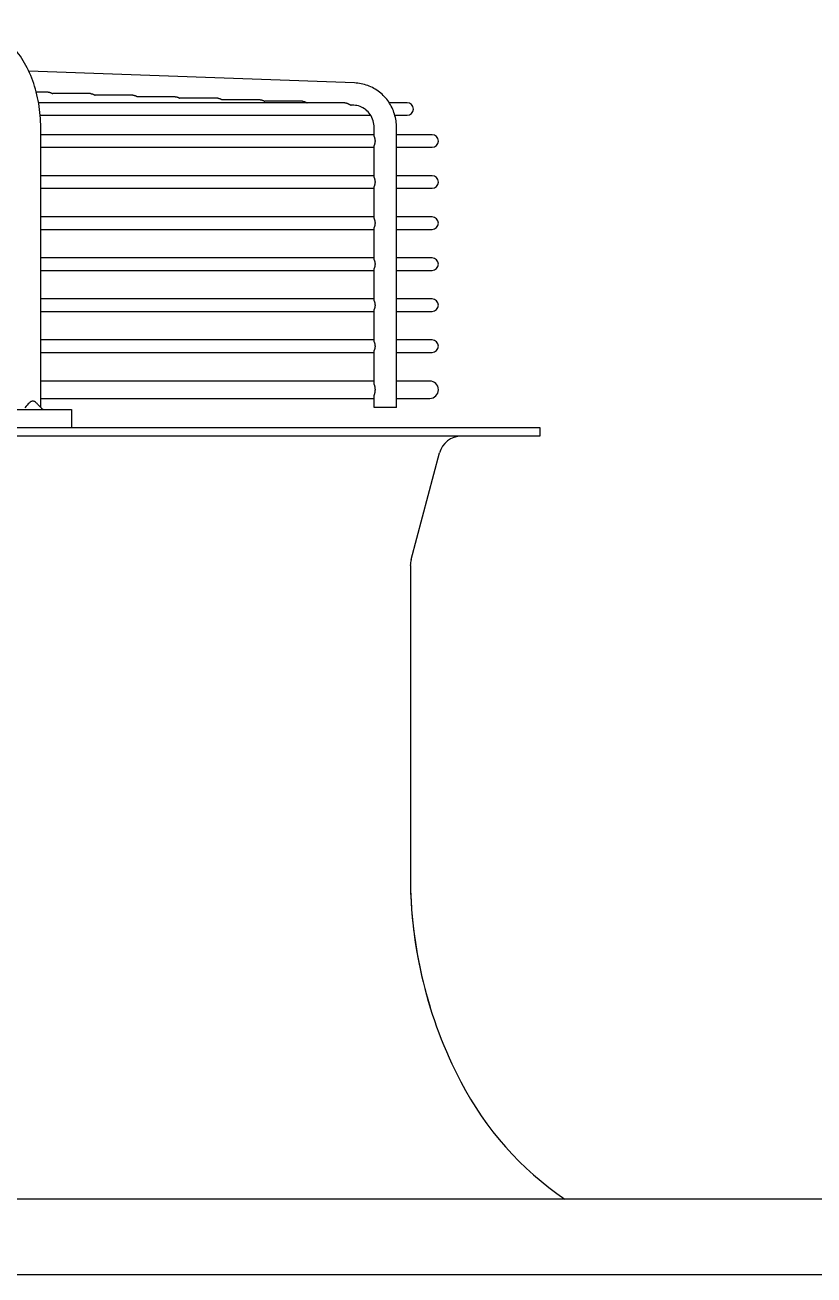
# Model space of a CAD drawing. Header units: millimetres. Extents: x 16200 to 32328, y 18593 to 29476.
# Drawn here: x 16916.66 to 16923.63, y 18976.66 to 18987.69 of the extents above; entities that cross this region are included whole.
import ezdxf

# ---------------------------------------------------------------- set-up
doc = ezdxf.new("R2010")
doc.units = ezdxf.units.MM
doc.header["$LTSCALE"] = 5
doc.layers.add('UNIT', color=6, linetype='Continuous')

msp = doc.modelspace()

# ---------------------------------------------------------------- linework, layer by layer
at = {"layer": 'UNIT'}
for p, q in [((16919.5738, 18987.1791), (16916.6986, 18987.283)), ((16916.8687, 18987.0982), (16916.7645, 18987.0982)), ((16917.2429, 18987.0847), (16916.9095, 18987.0847)), ((16919.4881, 18987.0037), (16916.785, 18987.0037)), ((16917.6171, 18987.0712), (16917.2837, 18987.0712)), ((16917.9913, 18987.0577), (16917.6579, 18987.0577)), ((16918.3655, 18987.0442), (16918.0321, 18987.0442)), ((16918.7397, 18987.0307), (16918.4062, 18987.0307)), ((16919.1139, 18987.0172), (16918.7804, 18987.0172)), ((16919.5667, 18986.9824), (16919.5444, 18986.9832)), ((16920.0382, 18987.0037), (16919.8797, 18987.0037)), ((16916.7993, 18986.8935), (16919.7165, 18986.8935)), ((16919.9292, 18986.8935), (16920.0382, 18986.8935)), ((16916.8038, 18984.3163), (16916.8038, 18986.7856)), ((16919.7471, 18986.7058), (16919.7471, 18986.7856)), ((16919.9439, 18984.3163), (16919.9439, 18986.7856)), ((16919.7471, 18986.7218), (16916.8038, 18986.7218)), ((16920.2587, 18986.7218), (16919.9439, 18986.7218)), ((16916.8038, 18986.6115), (16919.7471, 18986.6115)), ((16919.7471, 18986.3436), (16919.7471, 18986.6275)), ((16919.9439, 18986.6115), (16920.2587, 18986.6115)), ((16919.7471, 18986.3596), (16916.8038, 18986.3596)), ((16920.2587, 18986.3596), (16919.9439, 18986.3596)), ((16916.8038, 18986.2493), (16919.7471, 18986.2493)), ((16919.7471, 18985.9814), (16919.7471, 18986.2653)), ((16919.9439, 18986.2493), (16920.2587, 18986.2493)), ((16919.7471, 18985.9974), (16916.8038, 18985.9974)), ((16920.2587, 18985.9974), (16919.9439, 18985.9974)), ((16916.8038, 18985.8871), (16919.7471, 18985.8871)), ((16919.7471, 18985.6192), (16919.7471, 18985.9031)), ((16919.9439, 18985.8871), (16920.2587, 18985.8871)), ((16919.7471, 18985.6352), (16916.8038, 18985.6352)), ((16919.7471, 18985.257), (16919.7471, 18985.5409)), ((16920.2587, 18985.6352), (16919.9439, 18985.6352)), ((16916.8038, 18985.5249), (16919.7471, 18985.5249)), ((16919.9439, 18985.5249), (16920.2587, 18985.5249)), ((16919.7471, 18985.2729), (16916.8038, 18985.2729)), ((16920.2587, 18985.2729), (16919.9439, 18985.2729)), ((16916.8038, 18985.1627), (16919.7471, 18985.1627)), ((16919.7471, 18984.8948), (16919.7471, 18985.1787)), ((16919.9439, 18985.1627), (16920.2587, 18985.1627)), ((16919.7471, 18984.9107), (16916.8038, 18984.9107)), ((16920.2587, 18984.9107), (16919.9439, 18984.9107)), ((16916.8038, 18984.8005), (16919.7471, 18984.8005)), ((16919.7471, 18984.5191), (16919.7471, 18984.8165)), ((16919.9439, 18984.8005), (16920.2587, 18984.8005)), ((16919.7471, 18984.5485), (16916.8038, 18984.5485)), ((16920.237, 18984.5485), (16919.9439, 18984.5485)), ((16916.8038, 18984.395), (16919.7471, 18984.395)), ((16919.7471, 18984.3163), (16919.7471, 18984.4245)), ((16919.9439, 18984.395), (16920.237, 18984.395)), ((16914.8466, 18984.2966), (16917.0737, 18984.2966)), ((16917.0737, 18984.2966), (16917.0737, 18984.1391)), ((16919.9439, 18984.3163), (16919.7471, 18984.3163)), ((16887.4673, 18984.1391), (16921.2075, 18984.1391)), ((16921.2075, 18984.1391), (16921.2075, 18984.0604)), ((16921.2075, 18984.0604), (16887.4673, 18984.0604)), ((16920.0724, 18982.9726), (16920.3235, 18983.9142)), ((16920.0658, 18982.9219), (16920.0658, 18980.1809)), ((16925.4298, 18977.3281), (16893.2309, 18977.3281)), ((16953.777, 18976.6588), (16893.4805, 18976.6588))]:
    msp.add_line(p, q, dxfattribs=at)
for centre, radius, start, end in [((16920.0382, 18986.9486), 0.0551, 270, 90), ((16920.2587, 18986.6666), 0.0551, 270, 90), ((16920.2587, 18986.3044), 0.0551, 270, 90), ((16920.2587, 18985.9422), 0.0551, 270, 90), ((16920.2587, 18985.58), 0.0551, 270, 90), ((16920.2587, 18985.2178), 0.0551, 270, 90), ((16920.2587, 18984.8556), 0.0551, 270, 90), ((16920.237, 18984.4718), 0.0768, 270, 90), ((16920.5137, 18983.8635), 0.1969, 90, 165.06858), ((16920.2626, 18982.9219), 0.1969, 165.06858, 180), ((16924.0028, 18980.1809), 3.937, 180, 197.13193), ((16924.0028, 18980.1809), 3.937, 180, 207.50184), ((16923.025, 18979.6719), 2.8346, 207.50184, 235.77552)]:
    msp.add_arc(centre, radius, start, end, dxfattribs=at)
for points, knots in [([(16916.8038, 18986.7856), (16916.8038, 18986.8212), (16916.8023, 18986.8571), (16916.7994, 18986.8925), (16916.7964, 18986.9279), (16916.792, 18986.9629), (16916.786, 18986.9976), (16916.7801, 18987.0322), (16916.7727, 18987.0666), (16916.764, 18987.1001), (16916.7552, 18987.1335), (16916.7451, 18987.166), (16916.7336, 18987.1978), (16916.7221, 18987.2295), (16916.7093, 18987.2605), (16916.6952, 18987.2901), (16916.6812, 18987.3198), (16916.666, 18987.348), (16916.6495, 18987.3751), (16916.6331, 18987.4022), (16916.6155, 18987.428), (16916.5969, 18987.4522), (16916.5783, 18987.4763), (16916.5589, 18987.4988), (16916.5384, 18987.5196), (16916.518, 18987.5405), (16916.4965, 18987.5598), (16916.4745, 18987.5771), (16916.4525, 18987.5944), (16916.4298, 18987.6098), (16916.4065, 18987.6234), (16916.3831, 18987.6369), (16916.3591, 18987.6485), (16916.3348, 18987.6581), (16916.3105, 18987.6676), (16916.286, 18987.6751), (16916.2611, 18987.6805), (16916.2361, 18987.686), (16916.2108, 18987.6894), (16916.1857, 18987.6906)], [0, 0, 0, 0, 0.076921, 0.076921, 0.076921, 0.1538421, 0.1538421, 0.1538421, 0.2307631, 0.2307631, 0.2307631, 0.3076842, 0.3076842, 0.3076842, 0.3846052, 0.3846052, 0.3846052, 0.4615263, 0.4615263, 0.4615263, 0.5384473, 0.5384473, 0.5384473, 0.6153684, 0.6153684, 0.6153684, 0.6922894, 0.6922894, 0.6922894, 0.7692105, 0.7692105, 0.7692105, 0.8461315, 0.8461315, 0.8461315, 0.9230526, 0.9230526, 0.9230526, 1, 1, 1, 1]), ([(16916.8687, 18987.0982), (16916.8688, 18987.0982), (16916.869, 18987.0982), (16916.8691, 18987.0982), (16916.8701, 18987.0982), (16916.871, 18987.0981), (16916.872, 18987.0981), (16916.873, 18987.098), (16916.874, 18987.0979), (16916.875, 18987.0978), (16916.8759, 18987.0977), (16916.8769, 18987.0975), (16916.8779, 18987.0974), (16916.8789, 18987.0972), (16916.8799, 18987.097), (16916.8809, 18987.0968), (16916.882, 18987.0966), (16916.883, 18987.0963), (16916.884, 18987.096), (16916.885, 18987.0958), (16916.886, 18987.0955), (16916.887, 18987.0952), (16916.888, 18987.0948), (16916.889, 18987.0945), (16916.89, 18987.0941), (16916.891, 18987.0938), (16916.892, 18987.0934), (16916.893, 18987.093), (16916.894, 18987.0926), (16916.895, 18987.0922), (16916.896, 18987.0917), (16916.8969, 18987.0913), (16916.8979, 18987.0908), (16916.8989, 18987.0904), (16916.8999, 18987.0899), (16916.9008, 18987.0894), (16916.9018, 18987.0889), (16916.9027, 18987.0884), (16916.9037, 18987.0879), (16916.9046, 18987.0874), (16916.9056, 18987.0869), (16916.9065, 18987.0864), (16916.9074, 18987.0859), (16916.9081, 18987.0855), (16916.9088, 18987.0851), (16916.9095, 18987.0847)], [0.48439597, 0.48439597, 0.48439597, 0.48439597, 0.48780488, 0.48780488, 0.48780488, 0.51219512, 0.51219512, 0.51219512, 0.53658537, 0.53658537, 0.53658537, 0.56097561, 0.56097561, 0.56097561, 0.58536585, 0.58536585, 0.58536585, 0.6097561, 0.6097561, 0.6097561, 0.63414634, 0.63414634, 0.63414634, 0.65853659, 0.65853659, 0.65853659, 0.68292683, 0.68292683, 0.68292683, 0.70731707, 0.70731707, 0.70731707, 0.73170732, 0.73170732, 0.73170732, 0.75609756, 0.75609756, 0.75609756, 0.7804878, 0.7804878, 0.7804878, 0.80487805, 0.80487805, 0.80487805, 0.82380204, 0.82380204, 0.82380204, 0.82380204]), ([(16917.2429, 18987.0847), (16917.243, 18987.0847), (16917.2432, 18987.0847), (16917.2433, 18987.0847), (16917.2443, 18987.0847), (16917.2452, 18987.0846), (16917.2462, 18987.0846), (16917.2472, 18987.0845), (16917.2482, 18987.0844), (16917.2492, 18987.0843), (16917.2501, 18987.0842), (16917.2511, 18987.084), (16917.2521, 18987.0839), (16917.2531, 18987.0837), (16917.2541, 18987.0835), (16917.2551, 18987.0833), (16917.2562, 18987.0831), (16917.2572, 18987.0828), (16917.2582, 18987.0825), (16917.2592, 18987.0823), (16917.2602, 18987.082), (16917.2612, 18987.0817), (16917.2622, 18987.0813), (16917.2632, 18987.081), (16917.2642, 18987.0806), (16917.2652, 18987.0803), (16917.2662, 18987.0799), (16917.2672, 18987.0795), (16917.2682, 18987.0791), (16917.2692, 18987.0787), (16917.2702, 18987.0782), (16917.2712, 18987.0778), (16917.2721, 18987.0773), (16917.2731, 18987.0768), (16917.2741, 18987.0764), (16917.275, 18987.0759), (16917.276, 18987.0754), (16917.277, 18987.0749), (16917.2779, 18987.0744), (16917.2788, 18987.0739), (16917.2798, 18987.0734), (16917.2807, 18987.0729), (16917.2816, 18987.0724), (16917.2823, 18987.072), (16917.283, 18987.0716), (16917.2837, 18987.0712)], [0.48440995, 0.48440995, 0.48440995, 0.48440995, 0.48780488, 0.48780488, 0.48780488, 0.51219512, 0.51219512, 0.51219512, 0.53658537, 0.53658537, 0.53658537, 0.56097561, 0.56097561, 0.56097561, 0.58536585, 0.58536585, 0.58536585, 0.6097561, 0.6097561, 0.6097561, 0.63414634, 0.63414634, 0.63414634, 0.65853659, 0.65853659, 0.65853659, 0.68292683, 0.68292683, 0.68292683, 0.70731707, 0.70731707, 0.70731707, 0.73170732, 0.73170732, 0.73170732, 0.75609756, 0.75609756, 0.75609756, 0.7804878, 0.7804878, 0.7804878, 0.80487805, 0.80487805, 0.80487805, 0.82345363, 0.82345363, 0.82345363, 0.82345363]), ([(16919.9439, 18986.7856), (16919.9439, 18986.8256), (16919.9379, 18986.8656), (16919.9145, 18986.9419), (16919.8971, 18986.9783), (16919.8522, 18987.0442), (16919.8248, 18987.0737), (16919.7623, 18987.1228), (16919.7272, 18987.1424), (16919.6528, 18987.1699), (16919.6134, 18987.1777), (16919.5738, 18987.1791)], [1.5707963, 1.5707963, 1.5707963, 1.5707963, 1.8779743, 1.8779743, 2.1851522, 2.1851522, 2.4923302, 2.4923302, 2.7995081, 2.7995081, 3.1066861, 3.1066861, 3.1066861, 3.1066861]), ([(16917.6171, 18987.0712), (16917.6172, 18987.0712), (16917.6174, 18987.0712), (16917.6175, 18987.0712), (16917.6185, 18987.0712), (16917.6194, 18987.0711), (16917.6204, 18987.0711), (16917.6214, 18987.071), (16917.6224, 18987.0709), (16917.6234, 18987.0708), (16917.6243, 18987.0707), (16917.6253, 18987.0706), (16917.6263, 18987.0704), (16917.6273, 18987.0702), (16917.6283, 18987.07), (16917.6294, 18987.0698), (16917.6304, 18987.0696), (16917.6314, 18987.0693), (16917.6324, 18987.069), (16917.6334, 18987.0688), (16917.6344, 18987.0685), (16917.6354, 18987.0682), (16917.6364, 18987.0678), (16917.6374, 18987.0675), (16917.6384, 18987.0671), (16917.6394, 18987.0668), (16917.6404, 18987.0664), (16917.6414, 18987.066), (16917.6424, 18987.0656), (16917.6434, 18987.0652), (16917.6444, 18987.0647), (16917.6454, 18987.0643), (16917.6463, 18987.0638), (16917.6473, 18987.0633), (16917.6483, 18987.0629), (16917.6493, 18987.0624), (16917.6502, 18987.0619), (16917.6512, 18987.0614), (16917.6521, 18987.0609), (16917.6531, 18987.0604), (16917.654, 18987.0599), (16917.6549, 18987.0594), (16917.6558, 18987.0588), (16917.6565, 18987.0585), (16917.6572, 18987.0581), (16917.6579, 18987.0577)], [0.48442393, 0.48442393, 0.48442393, 0.48442393, 0.48780488, 0.48780488, 0.48780488, 0.51219512, 0.51219512, 0.51219512, 0.53658537, 0.53658537, 0.53658537, 0.56097561, 0.56097561, 0.56097561, 0.58536585, 0.58536585, 0.58536585, 0.6097561, 0.6097561, 0.6097561, 0.63414634, 0.63414634, 0.63414634, 0.65853659, 0.65853659, 0.65853659, 0.68292683, 0.68292683, 0.68292683, 0.70731707, 0.70731707, 0.70731707, 0.73170732, 0.73170732, 0.73170732, 0.75609756, 0.75609756, 0.75609756, 0.7804878, 0.7804878, 0.7804878, 0.80487805, 0.80487805, 0.80487805, 0.82310602, 0.82310602, 0.82310602, 0.82310602]), ([(16917.9913, 18987.0577), (16917.9914, 18987.0577), (16917.9916, 18987.0577), (16917.9917, 18987.0577), (16917.9926, 18987.0577), (16917.9936, 18987.0576), (16917.9946, 18987.0576), (16917.9956, 18987.0575), (16917.9966, 18987.0574), (16917.9975, 18987.0573), (16917.9985, 18987.0572), (16917.9995, 18987.0571), (16918.0005, 18987.0569), (16918.0015, 18987.0567), (16918.0025, 18987.0565), (16918.0036, 18987.0563), (16918.0046, 18987.0561), (16918.0056, 18987.0558), (16918.0066, 18987.0556), (16918.0076, 18987.0553), (16918.0086, 18987.055), (16918.0096, 18987.0547), (16918.0106, 18987.0543), (16918.0116, 18987.054), (16918.0126, 18987.0536), (16918.0136, 18987.0533), (16918.0146, 18987.0529), (16918.0156, 18987.0525), (16918.0166, 18987.0521), (16918.0176, 18987.0516), (16918.0186, 18987.0512), (16918.0196, 18987.0508), (16918.0206, 18987.0503), (16918.0215, 18987.0498), (16918.0225, 18987.0494), (16918.0235, 18987.0489), (16918.0244, 18987.0484), (16918.0254, 18987.0479), (16918.0263, 18987.0474), (16918.0273, 18987.0469), (16918.0282, 18987.0464), (16918.0291, 18987.0458), (16918.0301, 18987.0453), (16918.0307, 18987.0449), (16918.0314, 18987.0446), (16918.0321, 18987.0442)], [0.48443789, 0.48443789, 0.48443789, 0.48443789, 0.48780488, 0.48780488, 0.48780488, 0.51219512, 0.51219512, 0.51219512, 0.53658537, 0.53658537, 0.53658537, 0.56097561, 0.56097561, 0.56097561, 0.58536585, 0.58536585, 0.58536585, 0.6097561, 0.6097561, 0.6097561, 0.63414634, 0.63414634, 0.63414634, 0.65853659, 0.65853659, 0.65853659, 0.68292683, 0.68292683, 0.68292683, 0.70731707, 0.70731707, 0.70731707, 0.73170732, 0.73170732, 0.73170732, 0.75609756, 0.75609756, 0.75609756, 0.7804878, 0.7804878, 0.7804878, 0.80487805, 0.80487805, 0.80487805, 0.82275922, 0.82275922, 0.82275922, 0.82275922]), ([(16918.3655, 18987.0442), (16918.3656, 18987.0442), (16918.3657, 18987.0442), (16918.3659, 18987.0442), (16918.3668, 18987.0442), (16918.3678, 18987.0442), (16918.3688, 18987.0441), (16918.3698, 18987.044), (16918.3708, 18987.0439), (16918.3717, 18987.0438), (16918.3727, 18987.0437), (16918.3737, 18987.0436), (16918.3747, 18987.0434), (16918.3757, 18987.0432), (16918.3767, 18987.043), (16918.3778, 18987.0428), (16918.3788, 18987.0426), (16918.3798, 18987.0423), (16918.3808, 18987.0421), (16918.3818, 18987.0418), (16918.3828, 18987.0415), (16918.3838, 18987.0412), (16918.3848, 18987.0408), (16918.3858, 18987.0405), (16918.3868, 18987.0401), (16918.3878, 18987.0398), (16918.3888, 18987.0394), (16918.3898, 18987.039), (16918.3908, 18987.0386), (16918.3918, 18987.0381), (16918.3928, 18987.0377), (16918.3938, 18987.0373), (16918.3948, 18987.0368), (16918.3957, 18987.0363), (16918.3967, 18987.0359), (16918.3977, 18987.0354), (16918.3986, 18987.0349), (16918.3996, 18987.0344), (16918.4006, 18987.0339), (16918.4015, 18987.0334), (16918.4024, 18987.0328), (16918.4034, 18987.0323), (16918.4043, 18987.0318), (16918.4049, 18987.0314), (16918.4056, 18987.0311), (16918.4062, 18987.0307)], [0.48445184, 0.48445184, 0.48445184, 0.48445184, 0.48780488, 0.48780488, 0.48780488, 0.51219512, 0.51219512, 0.51219512, 0.53658537, 0.53658537, 0.53658537, 0.56097561, 0.56097561, 0.56097561, 0.58536585, 0.58536585, 0.58536585, 0.6097561, 0.6097561, 0.6097561, 0.63414634, 0.63414634, 0.63414634, 0.65853659, 0.65853659, 0.65853659, 0.68292683, 0.68292683, 0.68292683, 0.70731707, 0.70731707, 0.70731707, 0.73170732, 0.73170732, 0.73170732, 0.75609756, 0.75609756, 0.75609756, 0.7804878, 0.7804878, 0.7804878, 0.80487805, 0.80487805, 0.80487805, 0.82241329, 0.82241329, 0.82241329, 0.82241329]), ([(16918.7397, 18987.0307), (16918.7398, 18987.0307), (16918.7399, 18987.0307), (16918.7401, 18987.0307), (16918.741, 18987.0307), (16918.742, 18987.0307), (16918.743, 18987.0306), (16918.744, 18987.0305), (16918.7449, 18987.0304), (16918.7459, 18987.0303), (16918.7469, 18987.0302), (16918.7479, 18987.0301), (16918.7489, 18987.0299), (16918.7499, 18987.0297), (16918.7509, 18987.0295), (16918.752, 18987.0293), (16918.753, 18987.0291), (16918.754, 18987.0288), (16918.755, 18987.0286), (16918.756, 18987.0283), (16918.757, 18987.028), (16918.758, 18987.0277), (16918.759, 18987.0273), (16918.76, 18987.027), (16918.761, 18987.0266), (16918.762, 18987.0263), (16918.763, 18987.0259), (16918.764, 18987.0255), (16918.765, 18987.0251), (16918.766, 18987.0246), (16918.767, 18987.0242), (16918.768, 18987.0237), (16918.769, 18987.0233), (16918.77, 18987.0228), (16918.7709, 18987.0223), (16918.7719, 18987.0219), (16918.7729, 18987.0214), (16918.7738, 18987.0209), (16918.7748, 18987.0204), (16918.7757, 18987.0198), (16918.7766, 18987.0193), (16918.7776, 18987.0188), (16918.7785, 18987.0183), (16918.7791, 18987.0179), (16918.7798, 18987.0176), (16918.7804, 18987.0172)], [0.48446578, 0.48446578, 0.48446578, 0.48446578, 0.48780488, 0.48780488, 0.48780488, 0.51219512, 0.51219512, 0.51219512, 0.53658537, 0.53658537, 0.53658537, 0.56097561, 0.56097561, 0.56097561, 0.58536585, 0.58536585, 0.58536585, 0.6097561, 0.6097561, 0.6097561, 0.63414634, 0.63414634, 0.63414634, 0.65853659, 0.65853659, 0.65853659, 0.68292683, 0.68292683, 0.68292683, 0.70731707, 0.70731707, 0.70731707, 0.73170732, 0.73170732, 0.73170732, 0.75609756, 0.75609756, 0.75609756, 0.7804878, 0.7804878, 0.7804878, 0.80487805, 0.80487805, 0.80487805, 0.82206823, 0.82206823, 0.82206823, 0.82206823]), ([(16919.1139, 18987.0172), (16919.114, 18987.0172), (16919.1141, 18987.0172), (16919.1143, 18987.0172), (16919.1152, 18987.0172), (16919.1162, 18987.0172), (16919.1172, 18987.0171), (16919.1182, 18987.017), (16919.1191, 18987.0169), (16919.1201, 18987.0168), (16919.1211, 18987.0167), (16919.1221, 18987.0166), (16919.1231, 18987.0164), (16919.1241, 18987.0162), (16919.1251, 18987.016), (16919.1262, 18987.0158), (16919.1272, 18987.0156), (16919.1282, 18987.0153), (16919.1292, 18987.0151), (16919.1302, 18987.0148), (16919.1312, 18987.0145), (16919.1322, 18987.0142), (16919.1332, 18987.0138), (16919.1342, 18987.0135), (16919.1352, 18987.0131), (16919.1362, 18987.0128), (16919.1372, 18987.0124), (16919.1382, 18987.012), (16919.1392, 18987.0116), (16919.1402, 18987.0111), (16919.1412, 18987.0107), (16919.1422, 18987.0102), (16919.1432, 18987.0098), (16919.1442, 18987.0093), (16919.1451, 18987.0088), (16919.1461, 18987.0083), (16919.1471, 18987.0078), (16919.148, 18987.0073), (16919.149, 18987.0068), (16919.1499, 18987.0063), (16919.1509, 18987.0058), (16919.1518, 18987.0053), (16919.1527, 18987.0048), (16919.1533, 18987.0044), (16919.154, 18987.0041), (16919.1546, 18987.0037)], [0.48447969, 0.48447969, 0.48447969, 0.48447969, 0.48780488, 0.48780488, 0.48780488, 0.51219512, 0.51219512, 0.51219512, 0.53658537, 0.53658537, 0.53658537, 0.56097561, 0.56097561, 0.56097561, 0.58536585, 0.58536585, 0.58536585, 0.6097561, 0.6097561, 0.6097561, 0.63414634, 0.63414634, 0.63414634, 0.65853659, 0.65853659, 0.65853659, 0.68292683, 0.68292683, 0.68292683, 0.70731707, 0.70731707, 0.70731707, 0.73170732, 0.73170732, 0.73170732, 0.75609756, 0.75609756, 0.75609756, 0.7804878, 0.7804878, 0.7804878, 0.80487805, 0.80487805, 0.80487805, 0.82172407, 0.82172407, 0.82172407, 0.82172407]), ([(16919.4881, 18987.0037), (16919.4882, 18987.0037), (16919.4883, 18987.0037), (16919.4885, 18987.0037), (16919.4894, 18987.0037), (16919.4904, 18987.0037), (16919.4914, 18987.0036), (16919.4924, 18987.0035), (16919.4933, 18987.0034), (16919.4943, 18987.0033), (16919.4953, 18987.0032), (16919.4963, 18987.0031), (16919.4973, 18987.0029), (16919.4983, 18987.0027), (16919.4993, 18987.0025), (16919.5004, 18987.0023), (16919.5014, 18987.0021), (16919.5024, 18987.0018), (16919.5034, 18987.0016), (16919.5044, 18987.0013), (16919.5054, 18987.001), (16919.5064, 18987.0007), (16919.5074, 18987.0003), (16919.5084, 18987), (16919.5094, 18986.9996), (16919.5105, 18986.9993), (16919.5115, 18986.9989), (16919.5125, 18986.9985), (16919.5135, 18986.9981), (16919.5144, 18986.9976), (16919.5154, 18986.9972), (16919.5164, 18986.9967), (16919.5174, 18986.9963), (16919.5184, 18986.9958), (16919.5194, 18986.9953), (16919.5203, 18986.9948), (16919.5213, 18986.9943), (16919.5222, 18986.9938), (16919.5232, 18986.9933), (16919.5241, 18986.9928), (16919.5251, 18986.9923), (16919.526, 18986.9918), (16919.5269, 18986.9913), (16919.5278, 18986.9907), (16919.5287, 18986.9902), (16919.5296, 18986.9897), (16919.5305, 18986.9892), (16919.5314, 18986.9887), (16919.5323, 18986.9882), (16919.5331, 18986.9877), (16919.5339, 18986.9873), (16919.5348, 18986.9868), (16919.5356, 18986.9864), (16919.5364, 18986.986), (16919.5371, 18986.9856), (16919.5379, 18986.9852), (16919.5386, 18986.9849), (16919.5393, 18986.9846), (16919.54, 18986.9843), (16919.5407, 18986.984), (16919.5413, 18986.9838), (16919.542, 18986.9836), (16919.5426, 18986.9834), (16919.5431, 18986.9833), (16919.5434, 18986.9833), (16919.5437, 18986.9832), (16919.5439, 18986.9832), (16919.5441, 18986.9832), (16919.5443, 18986.9832), (16919.5444, 18986.9832)], [0.48449418, 0.48449418, 0.48449418, 0.48449418, 0.48780488, 0.48780488, 0.48780488, 0.51219512, 0.51219512, 0.51219512, 0.53658537, 0.53658537, 0.53658537, 0.56097561, 0.56097561, 0.56097561, 0.58536585, 0.58536585, 0.58536585, 0.6097561, 0.6097561, 0.6097561, 0.63414634, 0.63414634, 0.63414634, 0.65853659, 0.65853659, 0.65853659, 0.68292683, 0.68292683, 0.68292683, 0.70731707, 0.70731707, 0.70731707, 0.73170732, 0.73170732, 0.73170732, 0.75609756, 0.75609756, 0.75609756, 0.7804878, 0.7804878, 0.7804878, 0.80487805, 0.80487805, 0.80487805, 0.82926829, 0.82926829, 0.82926829, 0.85365854, 0.85365854, 0.85365854, 0.87804878, 0.87804878, 0.87804878, 0.90243902, 0.90243902, 0.90243902, 0.92682927, 0.92682927, 0.92682927, 0.95121951, 0.95121951, 0.95121951, 0.97560976, 0.97560976, 0.97560976, 0.98780488, 0.98780488, 0.98780488, 0.99598671, 0.99598671, 0.99598671, 0.99598671]), ([(16919.7471, 18986.7856), (16919.7471, 18986.8061), (16919.744, 18986.8266), (16919.7321, 18986.8655), (16919.7232, 18986.8839), (16919.7008, 18986.9169), (16919.6872, 18986.9314), (16919.6566, 18986.9554), (16919.6397, 18986.9649), (16919.6041, 18986.978), (16919.5854, 18986.9817), (16919.5667, 18986.9824)], [1.5707963, 1.5707963, 1.5707963, 1.5707963, 1.8779743, 1.8779743, 2.1851522, 2.1851522, 2.4923302, 2.4923302, 2.7995081, 2.7995081, 3.1066861, 3.1066861, 3.1066861, 3.1066861]), ([(16919.7471, 18986.7058), (16919.7471, 18986.7057), (16919.7471, 18986.7053), (16919.7472, 18986.7043), (16919.7475, 18986.7027), (16919.748, 18986.7009), (16919.7485, 18986.6989), (16919.7492, 18986.6968), (16919.7498, 18986.6945), (16919.7505, 18986.6921), (16919.7512, 18986.6895), (16919.7518, 18986.6869), (16919.7524, 18986.6842), (16919.7529, 18986.6814), (16919.7533, 18986.6785), (16919.7536, 18986.6756), (16919.7539, 18986.6726), (16919.754, 18986.6697), (16919.7541, 18986.6677), (16919.7541, 18986.6666)], [0.23243635, 0.23243635, 0.23243635, 0.23243635, 0.23809524, 0.28571429, 0.33333333, 0.38095238, 0.42857143, 0.47619048, 0.52380952, 0.57142857, 0.61904762, 0.66666667, 0.71428571, 0.76190476, 0.80952381, 0.85714286, 0.9047619, 0.95238095, 1, 1, 1, 1]), ([(16919.7541, 18986.6666), (16919.7541, 18986.6656), (16919.754, 18986.6636), (16919.7539, 18986.6607), (16919.7536, 18986.6577), (16919.7533, 18986.6548), (16919.7529, 18986.6519), (16919.7524, 18986.6491), (16919.7518, 18986.6464), (16919.7512, 18986.6438), (16919.7505, 18986.6412), (16919.7498, 18986.6388), (16919.7492, 18986.6365), (16919.7485, 18986.6344), (16919.748, 18986.6324), (16919.7475, 18986.6306), (16919.7472, 18986.629), (16919.7471, 18986.628), (16919.7471, 18986.6276), (16919.7471, 18986.6275)], [0, 0, 0, 0, 0.04761905, 0.0952381, 0.14285714, 0.19047619, 0.23809524, 0.28571429, 0.33333333, 0.38095238, 0.42857143, 0.47619048, 0.52380952, 0.57142857, 0.61904762, 0.66666667, 0.71428571, 0.76190476, 0.76755485, 0.76755485, 0.76755485, 0.76755485]), ([(16919.7471, 18986.3436), (16919.7471, 18986.3435), (16919.7471, 18986.3431), (16919.7472, 18986.3421), (16919.7475, 18986.3405), (16919.748, 18986.3387), (16919.7485, 18986.3367), (16919.7492, 18986.3346), (16919.7498, 18986.3323), (16919.7505, 18986.3299), (16919.7512, 18986.3273), (16919.7518, 18986.3247), (16919.7524, 18986.322), (16919.7529, 18986.3192), (16919.7533, 18986.3163), (16919.7536, 18986.3134), (16919.7539, 18986.3104), (16919.754, 18986.3074), (16919.7541, 18986.3054), (16919.7541, 18986.3044)], [0.23243635, 0.23243635, 0.23243635, 0.23243635, 0.23809524, 0.28571429, 0.33333333, 0.38095238, 0.42857143, 0.47619048, 0.52380952, 0.57142857, 0.61904762, 0.66666667, 0.71428571, 0.76190476, 0.80952381, 0.85714286, 0.9047619, 0.95238095, 1, 1, 1, 1]), ([(16919.7541, 18986.3044), (16919.7541, 18986.3034), (16919.754, 18986.3014), (16919.7539, 18986.2985), (16919.7536, 18986.2955), (16919.7533, 18986.2926), (16919.7529, 18986.2897), (16919.7524, 18986.2869), (16919.7518, 18986.2842), (16919.7512, 18986.2816), (16919.7505, 18986.279), (16919.7498, 18986.2766), (16919.7492, 18986.2743), (16919.7485, 18986.2722), (16919.748, 18986.2702), (16919.7475, 18986.2684), (16919.7472, 18986.2668), (16919.7471, 18986.2658), (16919.7471, 18986.2654), (16919.7471, 18986.2653)], [0, 0, 0, 0, 0.04761905, 0.0952381, 0.14285714, 0.19047619, 0.23809524, 0.28571429, 0.33333333, 0.38095238, 0.42857143, 0.47619048, 0.52380952, 0.57142857, 0.61904762, 0.66666667, 0.71428571, 0.76190476, 0.76755485, 0.76755485, 0.76755485, 0.76755485]), ([(16919.7471, 18985.9814), (16919.7471, 18985.9813), (16919.7471, 18985.9809), (16919.7472, 18985.9799), (16919.7475, 18985.9783), (16919.748, 18985.9765), (16919.7485, 18985.9745), (16919.7492, 18985.9724), (16919.7498, 18985.9701), (16919.7505, 18985.9677), (16919.7512, 18985.9651), (16919.7518, 18985.9625), (16919.7524, 18985.9598), (16919.7529, 18985.957), (16919.7533, 18985.9541), (16919.7536, 18985.9512), (16919.7539, 18985.9482), (16919.754, 18985.9452), (16919.7541, 18985.9432), (16919.7541, 18985.9422)], [0.23243635, 0.23243635, 0.23243635, 0.23243635, 0.23809524, 0.28571429, 0.33333333, 0.38095238, 0.42857143, 0.47619048, 0.52380952, 0.57142857, 0.61904762, 0.66666667, 0.71428571, 0.76190476, 0.80952381, 0.85714286, 0.9047619, 0.95238095, 1, 1, 1, 1]), ([(16919.7541, 18985.9422), (16919.7541, 18985.9412), (16919.754, 18985.9392), (16919.7539, 18985.9362), (16919.7536, 18985.9333), (16919.7533, 18985.9304), (16919.7529, 18985.9275), (16919.7524, 18985.9247), (16919.7518, 18985.922), (16919.7512, 18985.9193), (16919.7505, 18985.9168), (16919.7498, 18985.9144), (16919.7492, 18985.9121), (16919.7485, 18985.91), (16919.748, 18985.908), (16919.7475, 18985.9062), (16919.7472, 18985.9046), (16919.7471, 18985.9036), (16919.7471, 18985.9031), (16919.7471, 18985.9031)], [0, 0, 0, 0, 0.04761905, 0.0952381, 0.14285714, 0.19047619, 0.23809524, 0.28571429, 0.33333333, 0.38095238, 0.42857143, 0.47619048, 0.52380952, 0.57142857, 0.61904762, 0.66666667, 0.71428571, 0.76190476, 0.76755485, 0.76755485, 0.76755485, 0.76755485]), ([(16919.7471, 18985.6192), (16919.7471, 18985.6191), (16919.7471, 18985.6187), (16919.7472, 18985.6177), (16919.7475, 18985.6161), (16919.748, 18985.6143), (16919.7485, 18985.6123), (16919.7492, 18985.6102), (16919.7498, 18985.6079), (16919.7505, 18985.6055), (16919.7512, 18985.6029), (16919.7518, 18985.6003), (16919.7524, 18985.5976), (16919.7529, 18985.5948), (16919.7533, 18985.5919), (16919.7536, 18985.589), (16919.7539, 18985.586), (16919.754, 18985.583), (16919.7541, 18985.581), (16919.7541, 18985.58)], [0.23243635, 0.23243635, 0.23243635, 0.23243635, 0.23809524, 0.28571429, 0.33333333, 0.38095238, 0.42857143, 0.47619048, 0.52380952, 0.57142857, 0.61904762, 0.66666667, 0.71428571, 0.76190476, 0.80952381, 0.85714286, 0.9047619, 0.95238095, 1, 1, 1, 1]), ([(16919.7541, 18985.58), (16919.7541, 18985.579), (16919.754, 18985.577), (16919.7539, 18985.574), (16919.7536, 18985.5711), (16919.7533, 18985.5682), (16919.7529, 18985.5653), (16919.7524, 18985.5625), (16919.7518, 18985.5598), (16919.7512, 18985.5571), (16919.7505, 18985.5546), (16919.7498, 18985.5522), (16919.7492, 18985.5499), (16919.7485, 18985.5478), (16919.748, 18985.5458), (16919.7475, 18985.544), (16919.7472, 18985.5424), (16919.7471, 18985.5414), (16919.7471, 18985.5409), (16919.7471, 18985.5409)], [0, 0, 0, 0, 0.04761905, 0.0952381, 0.14285714, 0.19047619, 0.23809524, 0.28571429, 0.33333333, 0.38095238, 0.42857143, 0.47619048, 0.52380952, 0.57142857, 0.61904762, 0.66666667, 0.71428571, 0.76190476, 0.76755485, 0.76755485, 0.76755485, 0.76755485]), ([(16919.7471, 18985.257), (16919.7471, 18985.2569), (16919.7471, 18985.2565), (16919.7472, 18985.2555), (16919.7475, 18985.2539), (16919.748, 18985.2521), (16919.7485, 18985.2501), (16919.7492, 18985.2479), (16919.7498, 18985.2457), (16919.7505, 18985.2433), (16919.7512, 18985.2407), (16919.7518, 18985.2381), (16919.7524, 18985.2354), (16919.7529, 18985.2326), (16919.7533, 18985.2297), (16919.7536, 18985.2268), (16919.7539, 18985.2238), (16919.754, 18985.2208), (16919.7541, 18985.2188), (16919.7541, 18985.2178)], [0.23243635, 0.23243635, 0.23243635, 0.23243635, 0.23809524, 0.28571429, 0.33333333, 0.38095238, 0.42857143, 0.47619048, 0.52380952, 0.57142857, 0.61904762, 0.66666667, 0.71428571, 0.76190476, 0.80952381, 0.85714286, 0.9047619, 0.95238095, 1, 1, 1, 1]), ([(16919.7541, 18985.2178), (16919.7541, 18985.2168), (16919.754, 18985.2148), (16919.7539, 18985.2118), (16919.7536, 18985.2089), (16919.7533, 18985.206), (16919.7529, 18985.2031), (16919.7524, 18985.2003), (16919.7518, 18985.1976), (16919.7512, 18985.1949), (16919.7505, 18985.1924), (16919.7498, 18985.19), (16919.7492, 18985.1877), (16919.7485, 18985.1856), (16919.748, 18985.1836), (16919.7475, 18985.1818), (16919.7472, 18985.1802), (16919.7471, 18985.1792), (16919.7471, 18985.1787), (16919.7471, 18985.1787)], [0, 0, 0, 0, 0.04761905, 0.0952381, 0.14285714, 0.19047619, 0.23809524, 0.28571429, 0.33333333, 0.38095238, 0.42857143, 0.47619048, 0.52380952, 0.57142857, 0.61904762, 0.66666667, 0.71428571, 0.76190476, 0.76755485, 0.76755485, 0.76755485, 0.76755485]), ([(16919.7471, 18984.8948), (16919.7471, 18984.8947), (16919.7471, 18984.8942), (16919.7472, 18984.8933), (16919.7475, 18984.8917), (16919.748, 18984.8899), (16919.7485, 18984.8879), (16919.7492, 18984.8857), (16919.7498, 18984.8835), (16919.7505, 18984.881), (16919.7512, 18984.8785), (16919.7518, 18984.8759), (16919.7524, 18984.8732), (16919.7529, 18984.8704), (16919.7533, 18984.8675), (16919.7536, 18984.8646), (16919.7539, 18984.8616), (16919.754, 18984.8586), (16919.7541, 18984.8566), (16919.7541, 18984.8556)], [0.23243635, 0.23243635, 0.23243635, 0.23243635, 0.23809524, 0.28571429, 0.33333333, 0.38095238, 0.42857143, 0.47619048, 0.52380952, 0.57142857, 0.61904762, 0.66666667, 0.71428571, 0.76190476, 0.80952381, 0.85714286, 0.9047619, 0.95238095, 1, 1, 1, 1]), ([(16919.7541, 18984.8556), (16919.7541, 18984.8546), (16919.754, 18984.8526), (16919.7539, 18984.8496), (16919.7536, 18984.8467), (16919.7533, 18984.8438), (16919.7529, 18984.8409), (16919.7524, 18984.8381), (16919.7518, 18984.8354), (16919.7512, 18984.8327), (16919.7505, 18984.8302), (16919.7498, 18984.8278), (16919.7492, 18984.8255), (16919.7485, 18984.8234), (16919.748, 18984.8214), (16919.7475, 18984.8196), (16919.7472, 18984.818), (16919.7471, 18984.817), (16919.7471, 18984.8165), (16919.7471, 18984.8165)], [0, 0, 0, 0, 0.04761905, 0.0952381, 0.14285714, 0.19047619, 0.23809524, 0.28571429, 0.33333333, 0.38095238, 0.42857143, 0.47619048, 0.52380952, 0.57142857, 0.61904762, 0.66666667, 0.71428571, 0.76190476, 0.76755485, 0.76755485, 0.76755485, 0.76755485]), ([(16919.7471, 18984.5191), (16919.7471, 18984.5187), (16919.7471, 18984.5178), (16919.7473, 18984.5162), (16919.7477, 18984.5142), (16919.7482, 18984.5119), (16919.7488, 18984.5095), (16919.7494, 18984.5068), (16919.7501, 18984.5039), (16919.7508, 18984.5008), (16919.7515, 18984.4976), (16919.7521, 18984.4942), (16919.7527, 18984.4907), (16919.7532, 18984.4871), (16919.7536, 18984.4833), (16919.7538, 18984.4795), (16919.754, 18984.4757), (16919.7541, 18984.4731), (16919.7541, 18984.4718)], [0.25278995, 0.25278995, 0.25278995, 0.25278995, 0.28571429, 0.33333333, 0.38095238, 0.42857143, 0.47619048, 0.52380952, 0.57142857, 0.61904762, 0.66666667, 0.71428571, 0.76190476, 0.80952381, 0.85714286, 0.9047619, 0.95238095, 1, 1, 1, 1]), ([(16919.7541, 18984.4718), (16919.7541, 18984.4705), (16919.754, 18984.4679), (16919.7538, 18984.464), (16919.7536, 18984.4602), (16919.7532, 18984.4565), (16919.7527, 18984.4528), (16919.7521, 18984.4493), (16919.7515, 18984.4459), (16919.7508, 18984.4427), (16919.7501, 18984.4396), (16919.7494, 18984.4368), (16919.7488, 18984.4341), (16919.7482, 18984.4316), (16919.7477, 18984.4293), (16919.7473, 18984.4273), (16919.7471, 18984.4257), (16919.7471, 18984.4248), (16919.7471, 18984.4245)], [0, 0, 0, 0, 0.04761905, 0.0952381, 0.14285714, 0.19047619, 0.23809524, 0.28571429, 0.33333333, 0.38095238, 0.42857143, 0.47619048, 0.52380952, 0.57142857, 0.61904762, 0.66666667, 0.71428571, 0.74720158, 0.74720158, 0.74720158, 0.74720158]), ([(16916.776, 18984.3448), (16916.7728, 18984.3482), (16916.7697, 18984.3512), (16916.7608, 18984.3594), (16916.7551, 18984.3638), (16916.7467, 18984.3682), (16916.7438, 18984.3694), (16916.7387, 18984.3706), (16916.7365, 18984.3709), (16916.732, 18984.3709), (16916.7298, 18984.3706), (16916.7247, 18984.3694), (16916.7218, 18984.3682), (16916.7134, 18984.3638), (16916.7077, 18984.3594), (16916.6912, 18984.3443), (16916.6792, 18984.3305), (16916.6646, 18984.3128)], [-0.70512852, -0.70512852, -0.70512852, -0.70512852, -0.64697322, -0.64697322, -0.53019502, -0.53019502, -0.4705504, -0.4705504, -0.42676965, -0.42676965, -0.38298892, -0.38298892, -0.32334436, -0.32334436, -0.20656641, -0.20656641, -0.00000111, -0.00000111, -0.00000111, -0.00000111])]:
    msp.add_open_spline(points, degree=3, knots=knots, dxfattribs=at)
msp.add_open_spline([(16916.776, 18984.3448), (16916.7916, 18984.3285), (16916.8075, 18984.3124), (16916.8237, 18984.2966)], degree=3, dxfattribs=at)

doc.saveas('drawing.dxf')
